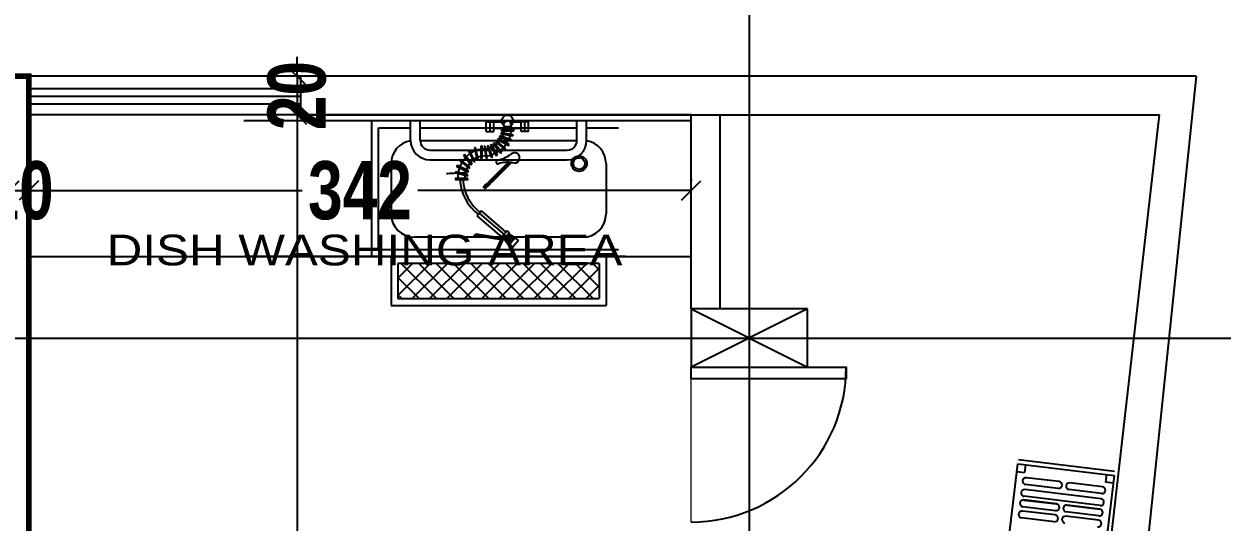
# Model space of a CAD drawing. Extents: x 285329 to 658348, y -83126 to -16980.
# Drawn here: x 347215 to 347833, y -39553 to -39296 of the extents above; entities that cross this region are included whole.
import ezdxf

# ---------------------------------------------------------------- set-up
doc = ezdxf.new("R2010")
doc.units = 0
doc.layers.get('0').update_dxf_attribs({"linetype": 'CONTINUOUS'})
doc.layers.get('DEFPOINTS').update_dxf_attribs({"color": 9, "linetype": 'CONTINUOUS'})
doc.layers.add('A-text function', color=30, linetype='CONTINUOUS', lineweight=20)
doc.layers.add('VIS', color=8, linetype='CONTINUOUS', lineweight=18)
for name, color, linetype in [('AXIS', 1, 'CONTINUOUS'), ('COLUMN', 5, 'CONTINUOUS'), ('FURNITURE', 4, 'CONTINUOUS'), ('K_COMPONENTI', 252, 'CONTINUOUS'), ('WALL', 7, 'CONTINUOUS')]:
    doc.layers.add(name, color=color, linetype=linetype)
doc.styles.add('ARIAL', font='BOD_CB.TTF', dxfattribs={"width": 1.2})
doc.styles.add('CITYBLUEPRINT', font='cityb___.ttf', dxfattribs={"width": 0.8})
doc.dimstyles.new('50', dxfattribs={"dimtxt": 30, "dimasz": 10, "dimexe": 5, "dimexo": 6, "dimgap": 5, "dimtad": 0, "dimdec": 0, "dimdsep": 46, "dimtxsty": 'CITYBLUEPRINT', "dimblk1": 'OBLIQUE', "dimblk2": 'OBLIQUE', "dimsah": 1, "dimcen": 0.05, "dimdle": 0.03, "dimclre": 22, "dimclrt": 7, "dimadec": 0, "dimazin": 0, "dimtfac": 1, "dimtdec": 0, "dimtix": 1, "dimtmove": 0, "dimatfit": 3, "dimldrblk": 'OBLIQUE', "dimfxl": 1, "dimtolj": 1, "dimtzin": 0, "dimarcsym": 0})

# ---------------------------------------------------------------- blocks, each defined once
blk = doc.blocks.new('COLUMN')
at = {"layer": 'AXIS'}
for p, q in [((236924.7, -9644.26), (236984.7, -9674.26)), ((236984.7, -9644.26), (236924.7, -9674.26))]:
    blk.add_line(p, q, dxfattribs=at)
at = {"layer": 'COLUMN'}
blk.add_lwpolyline([(236924.7, -9644.26), (236984.7, -9644.26), (236984.7, -9674.26), (236924.7, -9674.26)], close=True, dxfattribs=at)
blk = doc.blocks.new('cbcb')
at = {"layer": 'AXIS'}
for p, q in [((329123.22, -10741.85), (329122.69, -14326.13)), ((327244.25, -11089.2), (329571.96, -11089.2))]:
    blk.add_line(p, q, dxfattribs=at)
at = {"layer": 'WALL', "linetype": 'Continuous', "xscale": -1}
blk.add_blockref('COLUMN', (566077.92, -1429.95), dxfattribs=at)
blk = doc.blocks.new('_Oblique')
at = {"color": 0, "lineweight": -2}
blk.add_line((-0.5, -0.5), (0.5, 0.5), dxfattribs=at)
blk = doc.blocks.new('*D2416')
at = {"layer": 'DEFPOINTS', "color": 0, "linetype": 'Continuous', "lineweight": 5, "transparency": 16777216}
for p in [(347357.82, -39323.08), (347356.02, -39343.08), (347357.82, -39343.08)]:
    blk.add_point(p, dxfattribs=at)
at = {"layer": 'VIS', "color": 0, "linetype": 'Continuous', "lineweight": -2, "transparency": 16777216}
for p, q in [((347356.02, -39323.08), (347356.02, -39313.08)), ((347356.02, -39323.08), (347356.02, -39343.08)), ((347356.02, -39343.08), (347356.02, -39353.08))]:
    blk.add_line(p, q, dxfattribs=at)
at = {"layer": 'VIS', "color": 22, "linetype": 'Continuous', "lineweight": -2, "transparency": 16777216}
for p, q in [((347351.82, -39323.08), (347351.02, -39323.08)), ((347351.82, -39343.08), (347351.02, -39343.08))]:
    blk.add_line(p, q, dxfattribs=at)
at = {"layer": 'VIS', "color": 0, "linetype": 'Continuous', "lineweight": -2, "transparency": 16777216, "xscale": 10, "yscale": 10, "zscale": 10}
for p, rotation in [((347356.02, -39323.08), 270), ((347356.02, -39343.08), 90)]:
    blk.add_blockref('_Oblique', p, dxfattribs=dict(at, rotation=rotation))
at = {"layer": 'VIS', "color": 7, "linetype": 'Continuous', "lineweight": 5, "transparency": 16777216, "insert": (347356.02, -39333.08), "char_height": 30, "attachment_point": 5, "rotation": 90, "style": 'CITYBLUEPRINT'}
blk.add_mtext('\\A1;20', dxfattribs=at)
blk = doc.blocks.new('*D2417')
at = {"layer": 'DEFPOINTS', "color": 0, "linetype": 'Continuous', "lineweight": 5, "transparency": 16777216}
for p in [(347357.82, -39343.08), (347356.02, -40198.29), (347356.02, -40198.29)]:
    blk.add_point(p, dxfattribs=at)
at = {"layer": 'VIS', "color": 22, "linetype": 'Continuous', "lineweight": -2, "transparency": 16777216}
for p, q in [((347351.82, -39343.08), (347351.02, -39343.08)), ((347350.02, -40198.29), (347351.02, -40198.29))]:
    blk.add_line(p, q, dxfattribs=at)
at = {"layer": 'VIS', "color": 0, "linetype": 'Continuous', "lineweight": -2, "transparency": 16777216}
for p, q in [((347356.02, -39343.05), (347356.02, -39738.67)), ((347356.02, -40198.32), (347356.02, -39802.71))]:
    blk.add_line(p, q, dxfattribs=at)
at = {"layer": 'VIS', "color": 0, "linetype": 'Continuous', "lineweight": -2, "transparency": 16777216, "xscale": 10, "yscale": 10, "zscale": 10}
for p, rotation in [((347356.02, -39343.08), 90), ((347356.02, -40198.29), 270)]:
    blk.add_blockref('_Oblique', p, dxfattribs=dict(at, rotation=rotation))
at = {"layer": 'VIS', "color": 7, "linetype": 'Continuous', "lineweight": 5, "transparency": 16777216, "insert": (347356.02, -39770.69), "char_height": 30, "attachment_point": 5, "rotation": 90, "style": 'CITYBLUEPRINT'}
blk.add_mtext('\\A1;855', dxfattribs=at)
blk = doc.blocks.new('*D2425')
at = {"layer": 'DEFPOINTS', "color": 0, "linetype": 'Continuous', "lineweight": 5, "transparency": 16777216}
for p in [(347207.67, -39382.15), (347217.67, -39382.15), (347217.67, -39382.15)]:
    blk.add_point(p, dxfattribs=at)
at = {"layer": 'VIS', "color": 22, "linetype": 'Continuous', "lineweight": -2, "transparency": 16777216}
for p, q in [((347207.67, -39376.15), (347207.67, -39377.15)), ((347217.67, -39376.15), (347217.67, -39377.15))]:
    blk.add_line(p, q, dxfattribs=at)
at = {"layer": 'VIS', "color": 0, "linetype": 'Continuous', "lineweight": -2, "transparency": 16777216}
for p, q in [((347207.67, -39382.15), (347197.67, -39382.15)), ((347207.67, -39382.15), (347217.67, -39382.15)), ((347217.67, -39382.15), (347227.67, -39382.15))]:
    blk.add_line(p, q, dxfattribs=at)
at = {"layer": 'VIS', "color": 0, "linetype": 'Continuous', "lineweight": -2, "transparency": 16777216, "xscale": 10, "yscale": 10, "zscale": 10}
blk.add_blockref('_Oblique', (347207.67, -39382.15), dxfattribs=at)
at = {"layer": 'VIS', "color": 0, "linetype": 'Continuous', "lineweight": -2, "transparency": 16777216, "xscale": 10, "yscale": 10, "zscale": 10, "rotation": 180}
blk.add_blockref('_Oblique', (347217.67, -39382.15), dxfattribs=at)
at = {"layer": 'VIS', "color": 7, "linetype": 'Continuous', "lineweight": 5, "transparency": 16777216, "insert": (347212.67, -39382.15), "char_height": 30, "attachment_point": 5, "style": 'CITYBLUEPRINT'}
blk.add_mtext('\\A1;10', dxfattribs=at)
blk = doc.blocks.new('*D2426')
at = {"layer": 'DEFPOINTS', "color": 0, "linetype": 'Continuous', "lineweight": 5, "transparency": 16777216}
for p in [(347217.67, -39382.15), (347559.34, -39382.15), (347559.34, -39382.15)]:
    blk.add_point(p, dxfattribs=at)
at = {"layer": 'VIS', "color": 22, "linetype": 'Continuous', "lineweight": -2, "transparency": 16777216}
for p, q in [((347217.67, -39376.15), (347217.67, -39377.15)), ((347559.34, -39376.15), (347559.34, -39377.15))]:
    blk.add_line(p, q, dxfattribs=at)
at = {"layer": 'VIS', "color": 0, "linetype": 'Continuous', "lineweight": -2, "transparency": 16777216}
for p, q in [((347217.64, -39382.15), (347358.65, -39382.15)), ((347559.37, -39382.15), (347418.36, -39382.15))]:
    blk.add_line(p, q, dxfattribs=at)
at = {"layer": 'VIS', "color": 0, "linetype": 'Continuous', "lineweight": -2, "transparency": 16777216, "xscale": 10, "yscale": 10, "zscale": 10, "rotation": 180}
blk.add_blockref('_Oblique', (347217.67, -39382.15), dxfattribs=at)
at = {"layer": 'VIS', "color": 0, "linetype": 'Continuous', "lineweight": -2, "transparency": 16777216, "xscale": 10, "yscale": 10, "zscale": 10}
blk.add_blockref('_Oblique', (347559.34, -39382.15), dxfattribs=at)
at = {"layer": 'VIS', "color": 7, "linetype": 'Continuous', "lineweight": 5, "transparency": 16777216, "insert": (347388.5, -39382.15), "char_height": 30, "attachment_point": 5, "style": 'CITYBLUEPRINT'}
blk.add_mtext('\\A1;342', dxfattribs=at)

msp = doc.modelspace()

# ---------------------------------------------------------------- hatches: boundary and pattern name
at = {"layer": 'K_COMPONENTI'}
h = msp.add_hatch(dxfattribs=at)
h.set_pattern_fill('ANSI37', color=251, scale=2, angle=270, style=0)
h.set_pattern_definition([(315, (370236.0437, -31847.78), (4.490128, 4.490128), []), (45, (370236.0437, -31847.78), (-4.490128, 4.490128), [])])
h.paths.add_polyline_path([(347511.92, -39437.9), (347511.92, -39419.7), (347408.08, -39419.7), (347408.08, -39437.9)])

# ---------------------------------------------------------------- linework, layer by layer
at = {"layer": 'AXIS'}
msp.add_line((345942.18, -39458.25), (348038.56, -39458.25), dxfattribs=at)
at = {"layer": 'FURNITURE', "ltscale": 3}
for p, q in [((347357.82, -39323.08), (347147.67, -39323.08)), ((347357.82, -39329.54), (347217.67, -39329.54)), ((347357.82, -39337.54), (347217.67, -39337.54)), ((347357.82, -39343.08), (347217.67, -39343.08))]:
    msp.add_line(p, q, dxfattribs=at)
at = {"layer": 'FURNITURE', "flags": 128}
msp.add_lwpolyline([(347559.34, -39473.25), (347639.3, -39473.25), (347639.3, -39479.25), (347559.34, -39479.25), (347559.34, -39473.25)], dxfattribs=at)
at = {"layer": 'FURNITURE'}
msp.add_arc((347559.34, -39473.25), 79.96, 270, 0, dxfattribs=at)
at = {"layer": 'K_COMPONENTI', "linetype": 'Continuous'}
for p, q in [((347559.34, -39346.2), (347328.62, -39346.2)), ((347464.27, -39346.2), (347336.7, -39346.2)), ((347455.65, -39376.92), (347465.06, -39367.51)), ((347455.65, -39376.92), (347465.06, -39367.51)), ((347465.06, -39367.51), (347455.67, -39376.9)), ((347465.07, -39367.51), (347455.7, -39376.88)), ((347465.09, -39367.51), (347455.74, -39376.87)), ((347465.11, -39367.51), (347455.77, -39376.85)), ((347465.14, -39367.51), (347455.81, -39376.85)), ((347465.18, -39367.51), (347455.85, -39376.84)), ((347465.21, -39367.51), (347455.89, -39376.84)), ((347465.26, -39367.51), (347455.93, -39376.84)), ((347465.3, -39367.52), (347455.97, -39376.85)), ((347465.35, -39367.52), (347456.01, -39376.86)), ((347465.41, -39367.52), (347456.06, -39376.87)), ((347465.47, -39367.52), (347456.1, -39376.89)), ((347465.53, -39367.52), (347456.14, -39376.91)), ((347465.59, -39367.52), (347456.18, -39376.93)), ((347465.65, -39367.53), (347456.22, -39376.95)), ((347465.72, -39367.53), (347456.26, -39376.98)), ((347465.78, -39367.53), (347456.3, -39377.01)), ((347465.85, -39367.54), (347456.34, -39377.05)), ((347465.91, -39367.54), (347456.37, -39377.08)), ((347465.98, -39367.55), (347456.41, -39377.12)), ((347466.05, -39367.55), (347456.44, -39377.16)), ((347466.11, -39367.56), (347456.46, -39377.2)), ((347466.64, -39367.6), (347456.47, -39377.77)), ((347466.17, -39367.56), (347456.49, -39377.24)), ((347466.63, -39367.6), (347456.49, -39377.75)), ((347466.23, -39367.56), (347456.51, -39377.28)), ((347466.63, -39367.6), (347456.51, -39377.72)), ((347466.28, -39367.57), (347456.53, -39377.33)), ((347466.61, -39367.6), (347456.53, -39377.68)), ((347466.34, -39367.57), (347456.54, -39377.37)), ((347466.6, -39367.6), (347456.54, -39377.65)), ((347466.39, -39367.58), (347456.55, -39377.41)), ((347466.43, -39367.58), (347456.56, -39377.45)), ((347466.47, -39367.59), (347456.56, -39377.5)), ((347466.51, -39367.59), (347456.56, -39377.54)), ((347466.54, -39367.59), (347456.56, -39377.58)), ((347466.57, -39367.6), (347456.56, -39377.61)), ((347453.05, -39379.62), (347453.94, -39378.73)), ((347453.1, -39379.88), (347454.06, -39378.93)), ((347453.15, -39379.41), (347453.94, -39378.62)), ((347453.94, -39378.73), (347454.97, -39377.7)), ((347453.94, -39378.62), (347454.86, -39377.7)), ((347453.94, -39378.73), (347453.94, -39378.62)), ((347454.06, -39378.93), (347453.94, -39378.73)), ((347454.06, -39378.93), (347455.16, -39377.82)), ((347454.25, -39379.15), (347454.06, -39378.93)), ((347454.25, -39379.15), (347455.39, -39378.02)), ((347454.48, -39379.35), (347455.59, -39378.25)), ((347454.68, -39379.47), (347455.7, -39378.44)), ((347454.79, -39379.47), (347455.7, -39378.55)), ((347455.65, -39376.91), (347454.86, -39377.7)), ((347454.97, -39377.7), (347454.86, -39377.7)), ((347454.97, -39377.7), (347455.83, -39376.84)), ((347455.16, -39377.82), (347454.97, -39377.7)), ((347455.16, -39377.82), (347456.1, -39376.89)), ((347455.39, -39378.02), (347455.16, -39377.82)), ((347455.39, -39378.02), (347456.35, -39377.06)), ((347455.59, -39378.25), (347455.39, -39378.02)), ((347455.59, -39378.25), (347456.52, -39377.31)), ((347455.7, -39378.44), (347455.59, -39378.25)), ((347455.65, -39376.92), (347455.62, -39376.95)), ((347455.65, -39376.92), (347455.62, -39376.95)), ((347455.67, -39376.9), (347455.65, -39376.92)), ((347455.66, -39376.91), (347455.65, -39376.91)), ((347455.65, -39376.91), (347455.65, -39376.91)), ((347455.65, -39376.91), (347455.65, -39376.91)), ((347455.65, -39376.91), (347455.65, -39376.91)), ((347455.67, -39376.9), (347455.7, -39376.88)), ((347455.74, -39376.87), (347455.7, -39376.88)), ((347455.7, -39378.44), (347456.56, -39377.58)), ((347455.7, -39378.55), (347456.5, -39377.76)), ((347455.7, -39378.55), (347455.7, -39378.44)), ((347455.77, -39376.85), (347455.74, -39376.87)), ((347455.77, -39376.85), (347455.81, -39376.85)), ((347455.81, -39376.85), (347455.85, -39376.84)), ((347455.85, -39376.84), (347455.89, -39376.84)), ((347455.89, -39376.84), (347455.93, -39376.84)), ((347455.97, -39376.85), (347455.93, -39376.84)), ((347456.01, -39376.86), (347455.97, -39376.85)), ((347456.01, -39376.86), (347456.06, -39376.87)), ((347456.06, -39376.87), (347456.1, -39376.89)), ((347456.1, -39376.89), (347456.14, -39376.91)), ((347456.14, -39376.91), (347456.18, -39376.93)), ((347456.22, -39376.95), (347456.18, -39376.93)), ((347456.26, -39376.98), (347456.22, -39376.95)), ((347456.26, -39376.98), (347456.3, -39377.01)), ((347456.3, -39377.01), (347456.34, -39377.05)), ((347456.34, -39377.05), (347456.37, -39377.08)), ((347456.37, -39377.08), (347456.41, -39377.12)), ((347456.44, -39377.16), (347456.41, -39377.12)), ((347456.46, -39377.2), (347456.44, -39377.16)), ((347456.46, -39377.2), (347456.49, -39377.24)), ((347456.49, -39377.75), (347456.47, -39377.77)), ((347456.49, -39377.24), (347456.51, -39377.28)), ((347456.51, -39377.72), (347456.49, -39377.75)), ((347456.5, -39377.76), (347456.51, -39377.73)), ((347456.51, -39377.28), (347456.53, -39377.33)), ((347456.51, -39377.72), (347456.53, -39377.68)), ((347456.53, -39377.33), (347456.54, -39377.37)), ((347456.53, -39377.68), (347456.54, -39377.65)), ((347456.55, -39377.41), (347456.54, -39377.37)), ((347456.56, -39377.61), (347456.54, -39377.65)), ((347456.56, -39377.45), (347456.55, -39377.41)), ((347456.56, -39377.45), (347456.56, -39377.5)), ((347456.56, -39377.5), (347456.56, -39377.54)), ((347456.56, -39377.54), (347456.56, -39377.58)), ((347456.56, -39377.58), (347456.56, -39377.61)), ((347452.47, -39380.2), (347452.63, -39379.93)), ((347452.47, -39380.2), (347452.63, -39379.93)), ((347452.54, -39380.13), (347452.47, -39380.2)), ((347452.47, -39380.51), (347452.47, -39380.2)), ((347452.47, -39380.2), (347452.47, -39380.51)), ((347452.47, -39380.51), (347452.55, -39380.44)), ((347452.63, -39380.78), (347452.47, -39380.51)), ((347452.63, -39380.78), (347452.47, -39380.51)), ((347453.05, -39379.62), (347452.54, -39380.13)), ((347452.69, -39379.87), (347452.54, -39380.13)), ((347452.55, -39380.44), (347452.54, -39380.13)), ((347453.1, -39379.88), (347452.55, -39380.44)), ((347452.55, -39380.44), (347452.7, -39380.7)), ((347452.69, -39379.87), (347452.63, -39379.93)), ((347452.7, -39380.7), (347452.63, -39380.78)), ((347452.9, -39380.93), (347452.63, -39380.78)), ((347452.9, -39380.93), (347452.63, -39380.78)), ((347453.15, -39379.41), (347452.69, -39379.87)), ((347453.27, -39380.14), (347452.7, -39380.7)), ((347452.7, -39380.7), (347452.97, -39380.86)), ((347452.97, -39380.86), (347452.9, -39380.93)), ((347453.21, -39380.93), (347452.9, -39380.93)), ((347453.21, -39380.93), (347452.9, -39380.93)), ((347453.52, -39380.31), (347452.97, -39380.86)), ((347452.97, -39380.86), (347453.28, -39380.87)), ((347453.05, -39379.62), (347453.15, -39379.41)), ((347453.1, -39379.88), (347453.05, -39379.62)), ((347453.27, -39380.14), (347453.1, -39379.88)), ((347453.48, -39380.78), (347453.21, -39380.93)), ((347453.48, -39380.78), (347453.21, -39380.93)), ((347453.21, -39380.93), (347453.28, -39380.87)), ((347453.27, -39380.14), (347454.25, -39379.15)), ((347453.52, -39380.31), (347453.27, -39380.14)), ((347453.79, -39380.35), (347453.28, -39380.87)), ((347453.54, -39380.72), (347453.28, -39380.87)), ((347453.48, -39380.78), (347453.54, -39380.72)), ((347453.52, -39380.31), (347454.48, -39379.35)), ((347453.79, -39380.35), (347453.52, -39380.31)), ((347454, -39380.26), (347453.54, -39380.72)), ((347453.79, -39380.35), (347454.68, -39379.47)), ((347453.79, -39380.35), (347454, -39380.26)), ((347454, -39380.26), (347454.79, -39379.47)), ((347454.48, -39379.35), (347454.25, -39379.15)), ((347454.68, -39379.47), (347454.48, -39379.35)), ((347454.79, -39379.47), (347454.68, -39379.47)), ((347446.97, -39416.2), (347328.62, -39416.2))]:
    msp.add_line(p, q, dxfattribs=at)
at = {"layer": 'K_COMPONENTI', "color": 251}
for p, q in [((347394.58, -39416.2), (347394.58, -39346.2)), ((347414.58, -39356.2), (347414.58, -39346.2)), ((347419.58, -39356.2), (347419.58, -39346.2)), ((347453.67, -39346.57), (347457.48, -39346.57)), ((347453.67, -39351.69), (347453.67, -39346.57)), ((347455.57, -39351.69), (347455.57, -39346.57)), ((347457.48, -39346.57), (347463.48, -39346.57)), ((347457.48, -39351.69), (347457.48, -39346.57)), ((347465.67, -39346.57), (347471.68, -39346.57)), ((347475.49, -39346.57), (347471.68, -39346.57)), ((347471.68, -39351.69), (347471.68, -39346.57)), ((347473.58, -39351.69), (347473.58, -39346.57)), ((347475.49, -39351.69), (347475.49, -39346.57)), ((347500.42, -39356.2), (347500.42, -39346.2)), ((347505.42, -39356.2), (347505.42, -39346.2)), ((347398.08, -39349.7), (347414.58, -39349.7)), ((347398.08, -39412.7), (347398.08, -39349.7)), ((347419.58, -39349.7), (347500.42, -39349.7)), ((347453.67, -39351.69), (347457.48, -39351.69)), ((347457.48, -39349.92), (347462.82, -39349.92)), ((347460.71, -39353.79), (347460.51, -39354.35)), ((347460.51, -39354.35), (347466.45, -39356.51)), ((347466.66, -39355.96), (347460.71, -39353.79)), ((347461.26, -39352.26), (347461.16, -39352.84)), ((347461.16, -39352.84), (347467.39, -39353.94)), ((347467.49, -39353.35), (347461.26, -39352.26)), ((347467.86, -39350.64), (347461.54, -39350.64)), ((347461.54, -39350.64), (347461.54, -39351.24)), ((347461.54, -39351.24), (347467.86, -39351.24)), ((347462.58, -39349.92), (347462.66, -39349.92)), ((347462.82, -39349.92), (347462.95, -39349.92)), ((347466.54, -39349.92), (347471.68, -39349.92)), ((347466.54, -39349.92), (347466.58, -39349.92)), ((347467.39, -39353.94), (347467.49, -39353.35)), ((347467.86, -39351.24), (347467.86, -39350.64)), ((347475.49, -39351.69), (347471.68, -39351.69)), ((347505.42, -39349.7), (347521.92, -39349.7)), ((347419.58, -39356.2), (347500.42, -39356.2)), ((347448.12, -39359.95), (347447.55, -39360.08)), ((347447.55, -39360.08), (347448.95, -39366.25)), ((347449.53, -39366.12), (347448.12, -39359.95)), ((347451.44, -39359.23), (347450.85, -39359.23)), ((347450.85, -39359.23), (347450.85, -39365.56)), ((347451.44, -39365.56), (347451.44, -39359.23)), ((347453.07, -39359.22), (347452.49, -39359.32)), ((347452.49, -39359.32), (347453.59, -39365.55)), ((347454.17, -39365.45), (347453.07, -39359.22)), ((347454.68, -39358.93), (347454.12, -39359.13)), ((347454.12, -39359.13), (347456.29, -39365.07)), ((347456.84, -39364.87), (347454.68, -39358.93)), ((347456.21, -39358.36), (347455.7, -39358.65)), ((347455.7, -39358.65), (347458.86, -39364.13)), ((347459.37, -39363.83), (347456.21, -39358.36)), ((347457.62, -39357.53), (347457.17, -39357.91)), ((347457.17, -39357.91), (347461.23, -39362.76)), ((347461.68, -39362.38), (347457.62, -39357.53)), ((347458.86, -39356.47), (347458.48, -39356.93)), ((347458.48, -39356.93), (347463.33, -39360.99)), ((347463.71, -39360.54), (347458.86, -39356.47)), ((347459.91, -39355.21), (347459.61, -39355.73)), ((347459.61, -39355.73), (347465.09, -39358.89)), ((347465.38, -39358.38), (347459.91, -39355.21)), ((347463.33, -39360.99), (347463.71, -39360.54)), ((347465.09, -39358.89), (347465.38, -39358.38)), ((347466.45, -39356.51), (347466.66, -39355.96)), ((347424.58, -39361.2), (347495.42, -39361.2)), ((347424.58, -39366.2), (347495.42, -39366.2)), ((347442.38, -39363.48), (347441.91, -39363.84)), ((347441.91, -39363.84), (347445.86, -39368.79)), ((347446.32, -39368.42), (347442.38, -39363.48)), ((347445.05, -39361.39), (347444.52, -39361.65)), ((347444.52, -39361.65), (347447.26, -39367.34)), ((347447.8, -39367.09), (347445.05, -39361.39)), ((347448.95, -39366.25), (347449.53, -39366.12)), ((347450.85, -39365.56), (347451.44, -39365.56)), ((347453.59, -39365.55), (347454.17, -39365.45)), ((347456.29, -39365.07), (347456.84, -39364.87)), ((347458.86, -39364.13), (347459.37, -39363.83)), ((347461.23, -39362.76), (347461.68, -39362.38)), ((347404.58, -39368.2), (347404.58, -39394.2)), ((347445.86, -39368.79), (347446.32, -39368.42)), ((347447.26, -39367.34), (347447.8, -39367.09)), ((347515.42, -39368.2), (347515.42, -39394.2)), ((347451.21, -39392.66), (347449.03, -39395.21)), ((347461.76, -39406.1), (347449.03, -39395.21)), ((347450.12, -39393.93), (347462.85, -39404.83)), ((347463.95, -39403.55), (347451.21, -39392.66)), ((347464.48, -39402.93), (347461.23, -39406.72)), ((347465.62, -39403.9), (347464.48, -39402.93)), ((347503.42, -39406.2), (347416.58, -39406.2)), ((347461.23, -39406.72), (347448.48, -39404.7)), ((347448.57, -39405.51), (347448.57, -39405.51)), ((347462.37, -39407.7), (347448.57, -39405.51)), ((347462.37, -39407.7), (347461.23, -39406.72)), ((347465.62, -39403.9), (347462.37, -39407.7)), ((347465.89, -39409.63), (347462.9, -39407.08)), ((347462.9, -39407.08), (347465.35, -39410.25)), ((347466.32, -39409.12), (347463.34, -39406.56)), ((347463.99, -39405.8), (347466.98, -39408.35)), ((347467.63, -39407.59), (347464.65, -39405.04)), ((347468.07, -39407.08), (347465.09, -39404.53)), ((347468.6, -39406.45), (347465.09, -39404.53)), ((347468.6, -39406.45), (347465.35, -39410.25)), ((347470.32, -39407.93), (347467.07, -39411.72)), ((347470.32, -39407.93), (347468.6, -39406.45)), ((347521.92, -39412.7), (347398.08, -39412.7)), ((347467.07, -39411.72), (347465.35, -39410.25)), ((347525.42, -39416.2), (347394.58, -39416.2)), ((347515.42, -39416.2), (347404.58, -39416.2)), ((347404.58, -39416.2), (347404.58, -39441.4)), ((347511.92, -39419.7), (347408.08, -39419.7)), ((347408.08, -39419.7), (347408.08, -39437.9)), ((347511.92, -39419.7), (347511.92, -39437.9)), ((347515.42, -39416.2), (347515.42, -39441.4)), ((347408.08, -39437.9), (347511.92, -39437.9)), ((347404.58, -39441.4), (347515.42, -39441.4))]:
    msp.add_line(p, q, dxfattribs=at)
at = {"layer": 'K_COMPONENTI'}
for p, q in [((347728.11, -39520.93), (347777.75, -39526.9)), ((347710.61, -39666.36), (347727.84, -39523.2)), ((347727.36, -39527.17), (347731.33, -39527.65)), ((347727.84, -39523.2), (347777.48, -39529.17)), ((347731.81, -39523.68), (347731.33, -39527.65)), ((347777.48, -39529.17), (347760.25, -39672.34)), ((347773.51, -39528.69), (347773.03, -39532.67)), ((347777, -39533.14), (347773.03, -39532.67))]:
    msp.add_line(p, q, dxfattribs=at)
at = {"layer": 'K_COMPONENTI', "color": 253}
for p, q in [((347749.13, -39532.36), (347732.27, -39530.33)), ((347749.13, -39532.36), (347732.27, -39530.33)), ((347771.48, -39535.05), (347754.62, -39533.02)), ((347771.48, -39535.05), (347754.62, -39533.02)), ((347770.74, -39541.2), (347731.53, -39536.48)), ((347770.74, -39541.2), (347731.53, -39536.48)), ((347748.71, -39535.83), (347731.85, -39533.8)), ((347771.07, -39538.52), (347754.21, -39536.49)), ((347747.32, -39547.35), (347730.46, -39545.32)), ((347747.72, -39544.07), (347730.86, -39542.04)), ((347747.74, -39543.87), (347730.88, -39541.84)), ((347747.74, -39543.87), (347730.88, -39541.84)), ((347770.33, -39544.67), (347731.11, -39539.95)), ((347770.07, -39546.76), (347753.22, -39544.73)), ((347770.1, -39546.56), (347753.24, -39544.54)), ((347770.1, -39546.56), (347753.24, -39544.54)), ((347746.64, -39553.05), (347729.78, -39551.03)), ((347747.05, -39549.58), (347730.19, -39547.55)), ((347747.05, -39549.58), (347730.19, -39547.55)), ((347769.41, -39552.27), (347752.55, -39550.24)), ((347769.41, -39552.27), (347752.55, -39550.24)), ((347769.68, -39550.04), (347752.82, -39548.01))]:
    msp.add_line(p, q, dxfattribs=at)
at = {"layer": 'K_COMPONENTI'}
for points in [[(347559.34, -39343.08), (347217.67, -39343.08)], [(347217.67, -39416.2), (347559.34, -39416.2)]]:
    msp.add_lwpolyline(points, dxfattribs=at)
at = {"layer": 'K_COMPONENTI', "color": 251}
for points in [[(347445.18, -39370.05), (347440.23, -39366.1), (347439.87, -39366.57), (347444.81, -39370.51)], [(347444.11, -39373.85), (347437.94, -39372.44), (347437.81, -39373.02), (347443.97, -39374.43)], [(347444.43, -39371.89), (347438.73, -39369.14), (347438.47, -39369.68), (347444.17, -39372.42)], [(347444.05, -39375.83), (347437.73, -39375.83), (347437.73, -39376.43), (347444.05, -39376.43)]]:
    msp.add_lwpolyline(points, close=True, dxfattribs=at)
for centre, radius in [((347464.58, -39346.2), 3), ((347464.58, -39348), 1.8), ((347501.53, -39368.2), 4), ((347501.53, -39368.2), 3)]:
    msp.add_circle(centre, radius, dxfattribs=at)
for centre, radius, start, end in [((347452.19, -39349.89), 10.76, 275.58423, 10.12391), ((347452.19, -39349.89), 14.35, 275.58423, 10.12391), ((347416.58, -39368.2), 12, 99.58727, 180), ((347424.58, -39356.2), 10, 180, 270), ((347424.58, -39356.2), 5, 180, 270), ((347495.42, -39356.2), 10, 270, 0), ((347495.42, -39356.2), 5, 270, 0), ((347503.42, -39368.2), 12, 0, 80.41273), ((347452.97, -39374.3), 13.71, 88.87759, 163.1335), ((347452.97, -39374.3), 10.12, 88.87759, 163.1335), ((347452.75, -39375.04), 13.74, 159.91269, 185.78953), ((347452.93, -39375.07), 10.32, 160.23887, 187.51888), ((347464.89, -39374.88), 24.92, 183.54528, 232.12138), ((347465.06, -39374.84), 23.6, 183.84754, 232.0213), ((347416.58, -39394.2), 12, 180, 270), ((347503.42, -39394.2), 12, 270, 0), ((347447.81, -39405.55), 0.509, 120.63204, 221.31935), ((347448.29, -39406.57), 1.1, 75.22197, 141.19193), ((347448.41, -39405.8), 1.1, 75.22197, 141.19193)]:
    msp.add_arc(centre, radius, start, end, dxfattribs=at)
at = {"layer": 'K_COMPONENTI', "linetype": 'Continuous'}
for centre, radius, start, end in [((347459.67, -39367.32), 1, 103.84283, 283.84283), ((347456.65, -39350.33), 16.26, 279.85536, 305.70872), ((347468.19, -39365.22), 2.65, 247.26415, 140.42152), ((347464.89, -39383.77), 16.26, 81.97695, 107.8303), ((347434.68, -39380.89), 7.5, 97.23, 101.52306), ((347451.27, -39630.89), 258.04, 91.89752, 93.89602)]:
    msp.add_arc(centre, radius, start, end, dxfattribs=at)
at = {"layer": 'K_COMPONENTI', "color": 253}
for centre, start, end in [((347732.06, -39532.07), 83.13866, 263.13866), ((347748.92, -39534.09), 263.13866, 83.13866), ((347754.42, -39534.76), 83.13866, 263.13866), ((347731.32, -39538.22), 83.13866, 263.13866), ((347771.27, -39536.78), 263.13866, 83.13866), ((347730.67, -39543.58), 83.13866, 263.13866), ((347747.53, -39545.61), 263.13866, 83.13866), ((347753.03, -39546.27), 83.13866, 263.13866), ((347770.53, -39542.93), 263.13866, 83.13866), ((347729.99, -39549.29), 83.13866, 263.13866), ((347746.84, -39551.32), 263.13866, 83.13866), ((347752.34, -39551.98), 83.13866, 263.13866), ((347769.89, -39548.3), 263.13866, 83.13866), ((347769.2, -39554.01), 263.13866, 83.13866)]:
    msp.add_arc(centre, 1.75, start, end, dxfattribs=at)
at = {"layer": 'VIS', "linetype": 'Continuous', "lineweight": 5}
msp.add_line((347559.34, -39553.21), (347559.34, -39473.25), dxfattribs=at)
at = {"layer": 'WALL', "linetype": 'Continuous', "ltscale": 3}
for p, q in [((347819.78, -39323.08), (347357.82, -39323.08)), ((347357.82, -39323.08), (347357.82, -39343.08)), ((347819.78, -39323.08), (347762.54, -39873.25)), ((347357.82, -39343.08), (347357.82, -39343.08)), ((347357.82, -39343.08), (347357.82, -39343.08)), ((347357.82, -39343.08), (347800.99, -39343.08)), ((347559.34, -39443.25), (347559.34, -39343.08)), ((347574.34, -39443.25), (347574.34, -39343.08)), ((347742.54, -39853.25), (347800.99, -39343.08))]:
    msp.add_line(p, q, dxfattribs=at)
at = {"layer": 'WALL', "linetype": 'Continuous'}
msp.add_line((347357.82, -39333.54), (347217.67, -39333.54), dxfattribs=at)
at = {"layer": 'WALL', "linetype": 'Continuous', "const_width": 3}
msp.add_lwpolyline([(347147.67, -39323.08), (347207.67, -39323.08), (347217.67, -39323.08), (347217.67, -39552.78), (347217.67, -39562.78), (347147.67, -39562.78)], dxfattribs=at)
at = {"layer": 'WALL', "linetype": 'Continuous', "ltscale": 3}
msp.add_lwpolyline([(347357.82, -39343.08), (347317.82, -39343.08)], dxfattribs=at)

# ---------------------------------------------------------------- block references
at = {"layer": 'VIS', "linetype": 'Continuous', "lineweight": 5}
msp.add_blockref('cbcb', (18466.12, -28369.04), dxfattribs=at)

# ---------------------------------------------------------------- texts
at = {"layer": 'A-text function', "insert": (347257.81, -39404.87), "char_height": 15.876, "width": 480.9674, "attachment_point": 1, "style": 'ARIAL'}
msp.add_mtext('DISH WASHING AREA', dxfattribs=at)

# ---------------------------------------------------------------- dimensions: what is measured, and where the dimension line sits
at = {"layer": 'VIS', "linetype": 'Continuous', "lineweight": 5}
dim = msp.add_linear_dim(base=(347356.02, -39343.08), p1=(347357.82, -39323.08), p2=(347357.82, -39343.08), angle=90, dimstyle='50', dxfattribs=at)
dim.commit()
dim.dimension.update_dxf_attribs({"geometry": '*D2416', "text_midpoint": (347356.02, -39333.08)})
dim = msp.add_linear_dim(base=(347356.02, -40198.29), p1=(347357.82, -39343.08), p2=(347356.02, -40198.29), angle=90, dimstyle='50', override={"dimtmove": 1}, dxfattribs=at)
dim.commit()
dim.dimension.update_dxf_attribs({"geometry": '*D2417', "text_midpoint": (347356.02, -39770.69)})
for base, p1, p2, picture, middle in [((347217.67, -39382.15), (347207.67, -39382.15), (347217.67, -39382.15), '*D2425', (347212.67, -39382.15)), ((347559.34, -39382.15), (347217.67, -39382.15), (347559.34, -39382.15), '*D2426', (347388.5, -39382.15))]:
    dim = msp.add_linear_dim(base=base, p1=p1, p2=p2, dimstyle='50', override={"dimtmove": 1}, dxfattribs=at)
    dim.commit()
    dim.dimension.update_dxf_attribs({"geometry": picture, "text_midpoint": middle})

doc.saveas('drawing.dxf')
